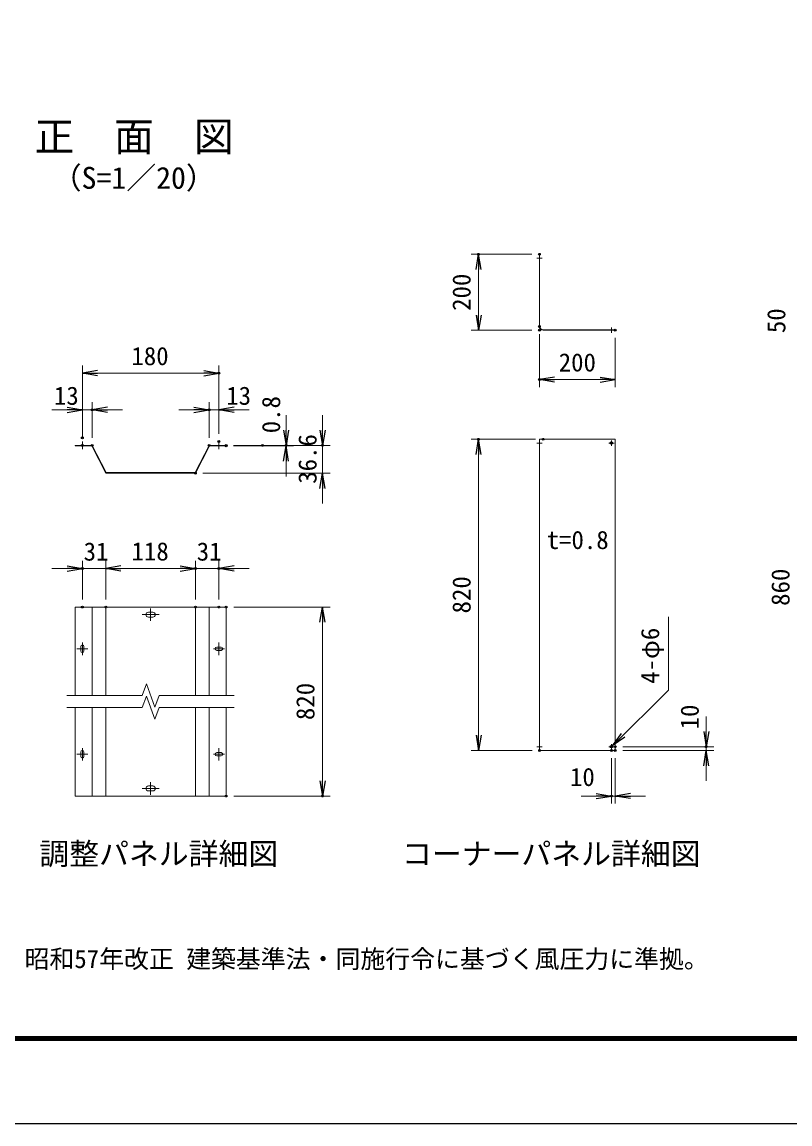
# Model space of a CAD drawing. Units: millimetres, scale not verified. Extents: x -4200 to 4200, y -2970 to 2970.
# Drawn here: x -2404 to -380, y -2970 to -66 of the extents above; entities that cross this region are included whole.
import ezdxf
from ezdxf.enums import TextEntityAlignment as Align

# ---------------------------------------------------------------- set-up
doc = ezdxf.new("R2010")
doc.units = ezdxf.units.MM
doc.header["$LTSCALE"] = 10
doc.header["$PDMODE"] = 32
doc.header["$PDSIZE"] = 5
doc.linetypes.add('DASHED', pattern=[7.5, 6, -1.5])
doc.linetypes.add('USER1', pattern=[50.8, 31.75, -6.35, 6.35, -6.35])
for name, color, linetype, lineweight in [('0-1_D-STR1', 1, 'Continuous', 25), ('0-3_D-STR2', 7, 'DASHED', 13), ('0-4_0', 7, 'Continuous', 25), ('0-5_D-BMK', 2, 'USER1', 13), ('0-6_D-STR-DIM', 7, 'Continuous', 13), ('0-8_D-TTL-TXT', 7, 'Continuous', 25), ('0-9_D-STR-TXT', 7, 'Continuous', 13), ('0-A_D-TTL', 7, 'Continuous', 25)]:
    doc.layers.add(name, color=color, linetype=linetype, lineweight=lineweight)
doc.layers.add('0-7_Defpoints', color=8, linetype='Continuous')
doc.styles.add('ＭＳ ゴシック', font='')
doc.styles.get('ＭＳ ゴシック').set_extended_font_data('MS Gothic')

# ---------------------------------------------------------------- blocks, each defined once
blk = doc.blocks.new('_Open')
at = {"layer": '0-4_0'}
blk.add_line((-10, 1.667), (0, 0), dxfattribs=at)
blk.add_lwpolyline([(-10, -1.667), (0, 0), (-10, 0)], dxfattribs=at)

msp = doc.modelspace()

# ---------------------------------------------------------------- linework, layer by layer
at = {"layer": '0-1_D-STR1'}
msp.add_circle((-850.08, -1175.9), 3, dxfattribs=at)
at = {"layer": '0-3_D-STR2', "linetype": 'Continuous'}
for p, q in [((-1040.08, -868.46), (-1040.08, -678.46)), ((-1040.08, -678.46), (-1039.28, -678.46)), ((-1039.28, -868.46), (-1039.28, -678.46)), ((-1030.08, -877.66), (-840.08, -877.66)), ((-1040.08, -1985.9), (-1040.08, -1165.9)), ((-1040.08, -1165.9), (-840.08, -1165.9)), ((-840.08, -1985.9), (-840.08, -1165.9)), ((-1040.08, -1985.9), (-840.08, -1985.9))]:
    msp.add_line(p, q, dxfattribs=at)
at = {"layer": '0-3_D-STR2'}
msp.add_line((-1039.28, -1985.9), (-1039.28, -1165.9), dxfattribs=at)
at = {"layer": '0-3_D-STR2', "linetype": 'Continuous'}
msp.add_lwpolyline([(-1030.08, -878.46), (-840.08, -878.46), (-840.08, -877.66)], dxfattribs=at)
for radius in [10, 9.2]:
    msp.add_arc((-1030.08, -868.46), radius, 180, 270, dxfattribs=at)
at = {"layer": '0-4_0'}
msp.add_circle((-850.08, -1975.9), 3, dxfattribs=at)
at = {"layer": '0-5_D-BMK'}
for p, q in [((-1047.08, -688.46), (-1033.08, -688.46)), ((-850.08, -871.46), (-850.08, -885.46)), ((-2244.67, -1171.88), (-2244.67, -1191.88)), ((-1884.67, -1171.88), (-1884.67, -1191.88)), ((-1047.08, -1175.9), (-1033.08, -1175.9)), ((-857.08, -1175.9), (-843.08, -1175.9)), ((-850.08, -1168.9), (-850.08, -1182.9)), ((-2064.67, -1611.4), (-2064.67, -1644.4)), ((-2042.27, -1627.9), (-2087.07, -1627.9)), ((-2244.67, -1701.4), (-2244.67, -1734.4)), ((-1884.67, -1701.4), (-1884.67, -1734.4)), ((-2258.97, -1717.9), (-2230.37, -1717.9)), ((-1870.37, -1717.9), (-1898.97, -1717.9)), ((-850.08, -1982.9), (-850.08, -1968.9)), ((-2258.97, -1995.9), (-2230.37, -1995.9)), ((-2244.67, -1979.4), (-2244.67, -2012.4)), ((-1870.37, -1995.9), (-1898.97, -1995.9)), ((-1884.67, -1979.4), (-1884.67, -2012.4)), ((-1047.08, -1975.9), (-1033.08, -1975.9)), ((-857.08, -1975.9), (-843.08, -1975.9)), ((-2042.27, -2085.9), (-2087.07, -2085.9)), ((-2064.67, -2102.4), (-2064.67, -2069.4))]:
    msp.add_line(p, q, dxfattribs=at)
at = {"layer": '0-6_D-STR-DIM'}
for p, q in [((-1060.08, -678.46), (-1220.08, -678.46)), ((-1200.08, -838.46), (-1200.08, -718.46)), ((-1060.08, -878.46), (-1220.08, -878.46)), ((-1040.08, -888.46), (-1040.08, -1028.46)), ((-840.08, -898.46), (-840.08, -1028.46)), ((-2244.67, -1141.88), (-2244.67, -971.66)), ((-1884.67, -1151.88), (-1884.67, -971.66)), ((-2204.67, -991.66), (-1924.67, -991.66)), ((-880.08, -1008.46), (-1000.08, -1008.46)), ((-2244.67, -1161.88), (-2244.67, -1068.22)), ((-2218.67, -1161.88), (-2218.67, -1068.22)), ((-1910.67, -1161.88), (-1910.67, -1068.22)), ((-1884.67, -1151.88), (-1884.67, -1068.22)), ((-2284.67, -1088.22), (-2324.67, -1088.22)), ((-2244.67, -1088.22), (-2218.67, -1088.22)), ((-2178.67, -1088.22), (-2138.67, -1088.22)), ((-1950.67, -1088.22), (-1990.67, -1088.22)), ((-1884.67, -1088.22), (-1910.67, -1088.22)), ((-1844.67, -1088.22), (-1804.67, -1088.22)), ((-1707.67, -1141.88), (-1707.67, -1101.88)), ((-1611.67, -1141.88), (-1611.67, -1101.88)), ((-2263.67, -1181.88), (-2218.67, -1181.88)), ((-2263.67, -1183.48), (-2263.67, -1181.88)), ((-2218.67, -1181.88), (-2181.68, -1253.48)), ((-1910.67, -1181.88), (-1947.67, -1253.48)), ((-1909.68, -1183.48), (-1946.67, -1255.08)), ((-1865.67, -1181.88), (-1910.67, -1181.88)), ((-1865.67, -1183.48), (-1909.68, -1183.48)), ((-1865.68, -1183.48), (-1865.67, -1181.88)), ((-1845.8, -1181.88), (-1687.67, -1181.88)), ((-1845.8, -1183.48), (-1687.67, -1183.48)), ((-1749.8, -1181.88), (-1591.67, -1181.88)), ((-1707.67, -1183.48), (-1707.67, -1181.88)), ((-1611.67, -1255.08), (-1611.67, -1181.88)), ((-1050.08, -1165.9), (-1220.08, -1165.9)), ((-1200.08, -1945.9), (-1200.08, -1205.9)), ((-1707.67, -1223.48), (-1707.67, -1263.48)), ((-1946.67, -1255.08), (-2182.67, -1255.08)), ((-1947.67, -1253.48), (-2181.68, -1253.48)), ((-1926.8, -1255.08), (-1591.67, -1255.08)), ((-1611.67, -1295.08), (-1611.67, -1335.08)), ((-2284.67, -1506.39), (-2324.67, -1506.39)), ((-2244.67, -1587.9), (-2244.67, -1486.39)), ((-2182.77, -1506.39), (-2244.67, -1506.39)), ((-2182.77, -1587.9), (-2182.77, -1486.39)), ((-2182.77, -1587.9), (-2182.77, -1486.39)), ((-2142.77, -1506.39), (-2102.77, -1506.39)), ((-2142.77, -1506.39), (-1986.67, -1506.39)), ((-1986.67, -1506.39), (-2026.67, -1506.39)), ((-1946.67, -1587.9), (-1946.67, -1486.39)), ((-1946.67, -1587.9), (-1946.67, -1486.39)), ((-1946.67, -1506.39), (-1884.67, -1506.39)), ((-1884.67, -1587.9), (-1884.67, -1486.39)), ((-1844.67, -1506.39), (-1804.67, -1506.39)), ((-2263.67, -1607.9), (-2263.67, -1840.9)), ((-1865.67, -1607.9), (-2263.67, -1607.9)), ((-2218.67, -1607.9), (-2218.67, -1840.9)), ((-2182.67, -1607.9), (-2182.67, -1840.9)), ((-2058.77, -1621.4), (-2070.57, -1621.4)), ((-1946.67, -1607.9), (-1946.67, -1840.9)), ((-1910.67, -1607.9), (-1910.67, -1840.9)), ((-1865.67, -1607.9), (-1865.67, -1840.9)), ((-1845.67, -1607.9), (-1591.67, -1607.9)), ((-2058.77, -1634.4), (-2070.57, -1634.4)), ((-1611.67, -1647.9), (-1611.67, -2065.9)), ((-2248.97, -1712.2), (-2248.97, -1723.6)), ((-2240.37, -1712.2), (-2240.37, -1723.6)), ((-1890.37, -1713.6), (-1878.97, -1713.6)), ((-1890.37, -1722.2), (-1878.97, -1722.2)), ((-2086.77, -1841), (-2075.72, -1810.65)), ((-2053.63, -1871.36), (-2075.72, -1810.65)), ((-2285.24, -1840.9), (-2086.74, -1840.9)), ((-2086.77, -1873), (-2075.72, -1842.65)), ((-2053.63, -1903.36), (-2075.72, -1842.65)), ((-2042.58, -1841), (-2053.63, -1871.36)), ((-2042.54, -1840.9), (-1844.11, -1840.9)), ((-2285.24, -1872.9), (-2086.74, -1872.9)), ((-2263.67, -2105.9), (-2263.67, -1872.9)), ((-2218.67, -2105.9), (-2218.67, -1872.9)), ((-2182.67, -2105.9), (-2182.67, -1872.9)), ((-2042.58, -1873), (-2053.63, -1903.36)), ((-2042.54, -1872.9), (-1844.11, -1872.9)), ((-1946.67, -2105.9), (-1946.67, -1872.9)), ((-1910.67, -2105.9), (-1910.67, -1872.9)), ((-1865.67, -2105.9), (-1865.67, -1872.9)), ((-600.08, -1935.9), (-600.08, -1895.9)), ((-2248.97, -1990.2), (-2248.97, -2001.6)), ((-2240.37, -1990.2), (-2240.37, -2001.6)), ((-1890.37, -1991.6), (-1878.97, -1991.6)), ((-1890.37, -2000.2), (-1878.97, -2000.2)), ((-1059.28, -1985.9), (-1220.08, -1985.9)), ((-820.08, -1975.9), (-580.08, -1975.9)), ((-820.08, -1985.9), (-580.08, -1985.9)), ((-600.08, -1985.9), (-600.08, -1975.9)), ((-850.08, -2005.9), (-850.08, -2125.9)), ((-840.08, -2005.9), (-840.08, -2125.9)), ((-600.08, -2025.9), (-600.08, -2065.9)), ((-2058.77, -2079.4), (-2070.57, -2079.4)), ((-1865.67, -2105.9), (-2263.67, -2105.9)), ((-2058.77, -2092.4), (-2070.57, -2092.4)), ((-1845.67, -2105.9), (-1591.67, -2105.9)), ((-890.08, -2105.9), (-930.08, -2105.9)), ((-840.08, -2105.9), (-850.08, -2105.9)), ((-800.08, -2105.9), (-760.08, -2105.9))]:
    msp.add_line(p, q, dxfattribs=at)
msp.add_lwpolyline([(-2263.67, -1183.48), (-2219.67, -1183.48), (-2182.67, -1255.08)], dxfattribs=at)
for centre, radius, start, end in [((-2070.57, -1627.9), 6.5, 90, 270), ((-2058.77, -1627.9), 6.5, 270, 90), ((-2244.67, -1712.2), 4.3, 0, 180), ((-2244.67, -1723.6), 4.3, 180, 0), ((-1890.37, -1717.9), 4.3, 90, 270), ((-1878.97, -1717.9), 4.3, 270, 90), ((-2244.67, -1990.2), 4.3, 0, 180), ((-2244.67, -2001.6), 4.3, 180, 0), ((-1890.37, -1995.9), 4.3, 90, 270), ((-1878.97, -1995.9), 4.3, 270, 90), ((-2070.57, -2085.9), 6.5, 90, 270), ((-2058.77, -2085.9), 6.5, 270, 90)]:
    msp.add_arc(centre, radius, start, end, dxfattribs=at)
at = {"layer": '0-7_Defpoints'}
for p in [(-1200.08, -678.46), (-1040.08, -678.46), (-1040.08, -868.46), (-1040.08, -878.46), (-840.08, -878.46), (-1884.67, -991.66), (-1040.08, -1008.46), (-2218.67, -1088.22), (-1910.67, -1088.22), (-2244.67, -1161.88), (-2244.67, -1181.88), (-2218.67, -1181.88), (-1910.67, -1181.88), (-1884.67, -1171.88), (-1865.8, -1181.88), (-1865.8, -1183.48), (-1769.8, -1181.88), (-1707.67, -1181.88), (-1611.67, -1181.88), (-1200.08, -1165.9), (-1030.08, -1165.9), (-1946.8, -1255.08), (-2244.67, -1506.39), (-1946.67, -1506.39), (-1884.67, -1506.39), (-2244.67, -1607.9), (-2182.77, -1607.9), (-1946.67, -1607.9), (-1884.67, -1607.9), (-1865.67, -1607.9), (-840.08, -1975.9), (-600.08, -1975.9), (-1039.28, -1985.9), (-850.08, -1985.9), (-840.08, -1985.9), (-840.08, -1985.9), (-1865.67, -2105.9), (-1611.67, -2105.9), (-850.08, -2105.9)]:
    msp.add_point(p, dxfattribs=at)
at = {"layer": '0-9_D-STR-TXT'}
msp.add_lwpolyline([(-699.89, -1633.94), (-699.89, -1827.15), (-846.53, -1972.39)], dxfattribs=at)
at = {"layer": '0-A_D-TTL', "color": 2}
msp.add_lwpolyline([(-4200, 2970), (4200, 2970), (4200, -2970), (-4200, -2970)], close=True, dxfattribs=at)
at = {"layer": '0-A_D-TTL'}
for points in [[(-3930, 2750), (3930, 2750), (3930, -2750), (-3930, -2750)], [(-3927.5, 2747.5), (3927.5, 2747.5), (3927.5, -2747.5), (-3927.5, -2747.5)], [(-3925, 2745), (3925, 2745), (3925, -2745), (-3925, -2745)], [(-3922.5, 2742.5), (3922.5, 2742.5), (3922.5, -2742.5), (-3922.5, -2742.5)], [(-3920, 2740), (3920, 2740), (3920, -2740), (-3920, -2740)]]:
    msp.add_lwpolyline(points, close=True, dxfattribs=at)

# ---------------------------------------------------------------- block references
at = {"layer": '0-6_D-STR-DIM', "xscale": 4, "yscale": 4}
for p, rotation in [((-1200.08, -678.46), 90), ((-1200.08, -878.46), 270), ((-2244.67, -991.66), 180), ((-1040.08, -1008.46), 180), ((-2218.67, -1088.22), 180), ((-1884.67, -1088.22), 180), ((-1707.67, -1181.88), 270), ((-1611.67, -1181.88), 270), ((-1707.67, -1183.48), 90), ((-1200.08, -1165.9), 90), ((-1611.67, -1255.08), 90), ((-2182.77, -1506.39), 180), ((-2182.77, -1506.39), 180), ((-1884.67, -1506.39), 180), ((-1611.67, -1607.9), 90), ((-600.08, -1975.9), 270), ((-1200.08, -1985.9), 270), ((-600.08, -1985.9), 90), ((-1611.67, -2105.9), 270), ((-840.08, -2105.9), 180)]:
    msp.add_blockref('_Open', p, dxfattribs=dict(at, rotation=rotation))
for p in [(-1884.67, -991.66), (-840.08, -1008.46), (-2244.67, -1088.22), (-1910.67, -1088.22), (-2244.67, -1506.39), (-1946.67, -1506.39), (-1946.67, -1506.39), (-850.08, -2105.9)]:
    msp.add_blockref('_Open', p, dxfattribs=at)
at = {"layer": '0-9_D-STR-TXT', "xscale": 4, "yscale": 4, "rotation": 224.72383}
msp.add_blockref('_Open', (-847.95, -1973.79), dxfattribs=at)

# ---------------------------------------------------------------- texts
at = {"layer": '0-6_D-STR-DIM', "style": 'ＭＳ ゴシック'}
for s, p in [('200', (-1206.83, -827.46)), ('50', (-377.14, -886.08)), ('0.8', (-1708.82, -1150)), ('36.6', (-1612.82, -1283.08)), ('820', (-1206.83, -1624.78)), ('860', (-366.23, -1604.78)), ('820', (-1618.42, -1905.78)), ('10', (-605.41, -1930.3))]:
    msp.add_text(s, height=48.09, rotation=90, dxfattribs=at).set_placement(p, align=Align.BOTTOM_LEFT)
for s, p in [('180', (-2115.32, -984.91)), ('200', (-989.08, -1001.71)), ('13', (-2319.5, -1089.44)), ('13', (-1865.4, -1089.44)), ('31', (-2241.27, -1500.01)), ('118', (-2115, -1499.64)), ('31', (-1943.18, -1499.96)), ('10', (-959.39, -2094.04))]:
    msp.add_text(s, height=48.09, dxfattribs=at).set_placement(p, align=Align.BOTTOM_LEFT)
at = {"layer": '0-8_D-TTL-TXT', "style": 'ＭＳ ゴシック'}
for s, height, p in [('正\u3000面\u3000図', 76.98, (-2370.87, -429.88)), ('（S=1／20）', 57.7, (-2325.39, -523.08)), ('調整パネル詳細図', 57.7, (-2357.95, -2304.15)), ('コーナーパネル詳細図', 57.7, (-1402.17, -2304.15)), ('（設計条件）風荷重：昭和57年改正 建築基準法・同施行令に基づく風圧力に準拠。', 48.09, (-3053.03, -2573.6))]:
    msp.add_text(s, height=height, dxfattribs=at).set_placement(p, align=Align.BOTTOM_LEFT)
at = {"layer": '0-9_D-STR-TXT', "style": 'ＭＳ ゴシック'}
msp.add_text('t=0.8', height=48.09, dxfattribs=at).set_placement((-1020.84, -1469.48), align=Align.BOTTOM_LEFT)
msp.add_text('4-φ6', height=48.09, rotation=90, dxfattribs=at).set_placement((-709.77, -1810.24), align=Align.BOTTOM_LEFT)

doc.saveas('drawing.dxf')
